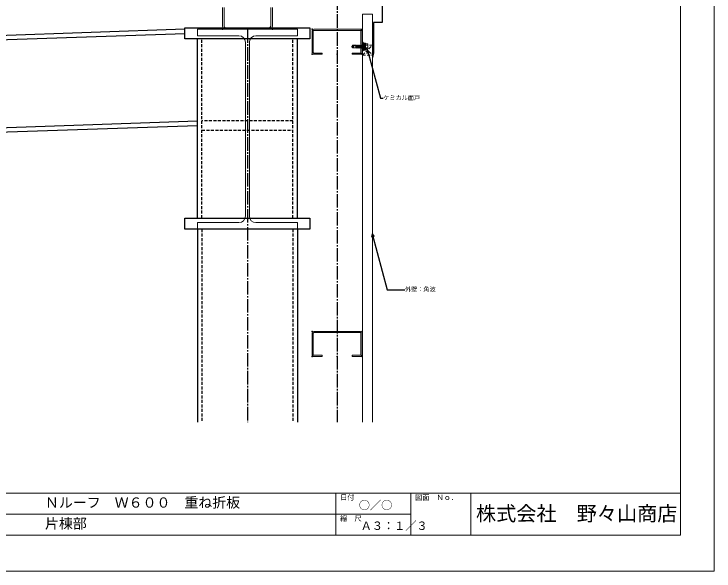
# Model space of a CAD drawing. Units: millimetres, scale not verified. Extents: x -1262 to 1258, y -891 to 1034.
# Drawn here: x -142 to 1258, y -891 to 224 of the extents above; entities that cross this region are included whole.
import ezdxf
from ezdxf.enums import TextEntityAlignment as Align

# ---------------------------------------------------------------- set-up
doc = ezdxf.new("R2010")
doc.units = ezdxf.units.MM
doc.header["$LTSCALE"] = 3
doc.header["$PDMODE"] = 32
doc.header["$PDSIZE"] = 1.5
doc.linetypes.add('CHAIN2', pattern=[12, 9, -1, 1, -1])
doc.linetypes.add('DASHED2', pattern=[3, 2, -1])
for name, color, linetype, lineweight in [('0-0_補助1', 4, 'Continuous', 5), ('0-6_名称1', 5, 'Continuous', 25), ('0-8_通り芯1', 5, 'CHAIN2', 25), ('0-E_外壁1', 6, 'Continuous', 20), ('1-1_水切1', 134, 'Continuous', 30), ('2-7_ビス1', 7, 'Continuous', 5), ('3-1_面戸', 7, 'Continuous', 5), ('4-2_H鋼1', 2, 'Continuous', 18), ('4-3_H鋼2', 12, 'Continuous', 25), ('4-5_C鋼1', 2, 'Continuous', 18), ('5-B_枠2', 4, 'Continuous', 5), ('B-4_鉄骨芯', 1, 'CHAIN2', 25)]:
    doc.layers.add(name, color=color, linetype=linetype, lineweight=lineweight)
doc.styles.add('Arial', font='')
doc.styles.add('ＭＳ ゴシック', font='')
doc.styles.get('Arial').set_extended_font_data('Arial')
doc.styles.get('ＭＳ ゴシック').set_extended_font_data('MS Gothic')

msp = doc.modelspace()

# ---------------------------------------------------------------- linework, layer by layer
at = {"layer": '0-0_補助1'}
for p, q in [((-1194.647, -735), (1191.647, -735)), ((501.647, -735), (501.647, -819)), ((651.647, -735), (651.647, -819)), ((771.647, -735), (771.647, -819)), ((-320.3, -777), (651.647, -777)), ((1191.647, -819), (-1194.647, -819)), ((-1194.647, -819), (1191.647, -819))]:
    msp.add_line(p, q, dxfattribs=at)
msp.add_lwpolyline([(1191.647, -819), (1191.647, 819), (-1194.647, 819), (-1194.647, -819)], dxfattribs=at)
at = {"layer": '0-6_名称1'}
for p, q in [((565.182, 151.673), (563.837, 145.101)), ((565.182, 151.673), (569.633, 146.654)), ((574.186, -216.116), (572.841, -222.688)), ((574.186, -216.116), (578.637, -221.136))]:
    msp.add_line(p, q, dxfattribs=at)
for points in [[(565.182, 151.673), (591.054, 55.116), (596.569, 55.116)], [(574.186, -216.116), (604.199, -328.125), (640.038, -328.125)]]:
    msp.add_lwpolyline(points, dxfattribs=at)
at = {"layer": '0-8_通り芯1'}
msp.add_line((504.182, 763.425), (504.182, -593.33), dxfattribs=at)
at = {"layer": '0-E_外壁1'}
for p, q in [((574.765, 223.425), (554.765, 223.425)), ((554.765, 223.425), (554.765, -593.33)), ((574.765, 223.425), (574.765, -593.33))]:
    msp.add_line(p, q, dxfattribs=at)
at = {"layer": '1-1_水切1'}
for p, q in [((594.765, 356.685), (594.765, 206.673)), ((594.765, 206.673), (576.765, 206.673)), ((576.765, 206.673), (576.765, 146.471)), ((576.765, 146.471), (574.765, 136.673))]:
    msp.add_line(p, q, dxfattribs=at)
at = {"layer": '2-7_ビス1'}
for p, q in [((535.853, 161.261), (533.982, 159.032)), ((533.982, 159.032), (533.982, 158.395)), ((535.853, 156.166), (533.982, 158.395)), ((534.511, 158.537), (536.797, 161.261)), ((539.853, 159.968), (535.174, 158.715)), ((541.625, 161.261), (535.853, 161.261)), ((541.625, 156.166), (535.853, 156.166)), ((541.625, 159.968), (539.853, 159.968)), ((541.625, 161.261), (542.034, 161.189)), ((542.427, 160.103), (541.625, 157.338)), ((541.625, 158.713), (541.838, 160.001)), ((541.625, 156.166), (541.625, 159.968)), ((541.625, 156.166), (542.952, 156.4)), ((542.031, 161.173), (542.034, 161.189)), ((542.034, 161.189), (542.182, 161.447)), ((542.491, 161.447), (542.182, 161.447)), ((542.708, 161.07), (542.491, 161.447)), ((542.708, 161.07), (542.689, 161.005)), ((542.708, 161.07), (543.431, 160.943)), ((542.952, 156.4), (543.914, 160.943)), ((543.348, 155.714), (542.952, 156.4)), ((543.348, 155.714), (543.793, 156.484)), ((543.914, 160.943), (543.431, 160.943)), ((543.793, 156.484), (544.804, 160.943)), ((544.925, 156.484), (543.793, 156.484)), ((544.359, 161.714), (543.914, 160.943)), ((544.359, 161.714), (544.804, 160.943)), ((545.936, 160.943), (544.804, 160.943)), ((544.925, 156.484), (545.936, 160.943)), ((545.37, 155.714), (544.925, 156.484)), ((545.37, 155.714), (545.815, 156.484)), ((545.815, 156.484), (546.826, 160.943)), ((546.381, 161.714), (545.936, 160.943)), ((546.381, 161.714), (546.826, 160.943)), ((547.392, 155.714), (547.837, 156.484)), ((547.837, 156.484), (548.848, 160.943)), ((548.403, 161.714), (547.958, 160.943)), ((548.403, 161.714), (548.848, 160.943)), ((549.415, 155.714), (549.86, 156.484)), ((549.86, 156.484), (550.871, 160.943)), ((550.992, 156.484), (549.86, 156.484)), ((550.426, 161.714), (549.981, 160.943)), ((550.426, 161.714), (550.871, 160.943)), ((552.003, 160.943), (550.871, 160.943)), ((550.992, 156.484), (552.003, 160.943)), ((551.437, 155.714), (550.992, 156.484)), ((551.437, 155.714), (551.882, 156.484)), ((551.882, 156.484), (552.893, 160.943)), ((553.014, 156.484), (551.882, 156.484)), ((552.448, 161.714), (552.003, 160.943)), ((552.448, 161.714), (552.893, 160.943)), ((554.025, 160.943), (552.893, 160.943)), ((553.014, 156.484), (554.025, 160.943)), ((553.459, 155.714), (553.014, 156.484)), ((553.459, 155.714), (553.904, 156.484)), ((553.904, 156.484), (554.182, 157.71)), ((553.904, 156.484), (554.182, 156.484)), ((554.025, 160.943), (554.182, 161.214)), ((554.182, 151.325), (554.182, 166.102)), ((555.622, 165.742), (554.182, 166.102)), ((555.622, 164.191), (554.182, 165.631)), ((555.622, 163.29), (554.182, 164.73)), ((555.622, 162.389), (554.182, 163.829)), ((555.622, 161.489), (554.182, 162.929)), ((555.622, 160.588), (554.182, 162.028)), ((555.622, 159.687), (554.182, 161.127)), ((555.622, 158.786), (554.182, 160.226)), ((555.622, 157.885), (554.182, 159.325)), ((555.622, 156.985), (554.182, 158.425)), ((555.622, 156.084), (554.182, 157.524)), ((555.622, 155.183), (554.182, 156.623)), ((555.622, 154.282), (554.182, 155.722)), ((555.622, 153.381), (554.182, 154.821)), ((555.622, 165.092), (554.755, 165.959)), ((556.462, 167.414), (556.462, 150.014)), ((558.335, 165.858), (556.625, 166.398)), ((558.742, 165.29), (558.742, 152.137)), ((558.982, 160.943), (558.742, 160.943)), ((558.982, 156.484), (558.742, 156.484)), ((558.982, 164.823), (558.982, 152.604)), ((559.096, 165.067), (559.874, 165.72)), ((559.874, 151.707), (559.874, 165.72)), ((559.874, 165.72), (560.663, 165.72)), ((560.982, 152.026), (560.982, 165.401)), ((564.824, 163.964), (560.982, 163.964)), ((564.824, 161.339), (560.982, 161.339)), ((564.824, 156.088), (560.982, 156.088)), ((565.882, 162.651), (565.882, 154.776)), ((555.622, 152.481), (554.182, 153.921)), ((554.182, 153.02), (555.538, 151.664)), ((554.182, 152.119), (554.817, 151.484)), ((555.622, 151.685), (554.182, 151.325)), ((556.462, 150.014), (555.622, 150.014)), ((558.335, 151.569), (556.625, 151.029)), ((559.096, 152.36), (559.874, 151.707)), ((559.874, 151.707), (560.663, 151.707)), ((564.824, 153.464), (560.982, 153.464))]:
    msp.add_line(p, q, dxfattribs=at)
for points in [[(533.982, 158.713), (534.114, 158.652), (534.246, 158.598), (534.378, 158.557), (534.511, 158.537), (534.675, 158.546), (534.841, 158.585), (535.008, 158.645), (535.174, 158.715)], [(535.853, 156.166), (536.165, 156.534), (536.504, 156.928), (536.835, 157.324), (537.123, 157.702), (537.336, 158.038), (537.438, 158.312), (537.396, 158.501), (537.15, 158.609), (536.714, 158.674), (536.179, 158.706), (535.635, 158.716), (535.174, 158.715)], [(541.625, 161.261), (542.441, 161.073), (543.051, 160.888), (543.43, 160.71), (543.556, 160.541), (543.418, 160.387), (543.037, 160.242), (542.432, 160.104), (541.625, 159.968)], [(547.392, 155.714), (546.947, 156.484), (545.815, 156.484)], [(546.947, 156.484), (547.958, 160.943), (546.826, 160.943)], [(549.415, 155.714), (548.97, 156.484), (547.837, 156.484)], [(548.97, 156.484), (549.981, 160.943), (548.848, 160.943)], [(556.462, 167.414), (555.622, 167.414), (555.622, 150.014)]]:
    msp.add_lwpolyline(points, dxfattribs=at)
for centre, radius, start, end in [((556.702, 166.626), 0.24, 180, 251.24339), ((558.142, 165.29), 0.6, 0, 71.24339), ((559.3, 164.823), 0.319, 130, 180), ((560.663, 165.401), 0.319, 0, 90), ((564.539, 162.651), 1.343, 282.25462, 77.74539), ((562.097, 158.713), 3.785, 316.09563, 43.90439), ((564.539, 154.776), 1.343, 282.25462, 77.74539), ((556.702, 150.802), 0.24, 108.75661, 180), ((558.142, 152.137), 0.6, 288.75661, 360), ((559.3, 152.604), 0.319, 180, 230), ((560.663, 152.026), 0.319, 270, 0)]:
    msp.add_arc(centre, radius, start, end, dxfattribs=at)
at = {"layer": '2-7_ビス1', "color": 5}
msp.add_point((554.182, 158.713), dxfattribs=at)
at = {"layer": '3-1_面戸', "linetype": 'DASHED2'}
for p, q in [((555.182, 161.673), (575.182, 141.673)), ((555.182, 141.673), (575.182, 161.673))]:
    msp.add_line(p, q, dxfattribs=at)
msp.add_lwpolyline([(555.182, 161.673), (555.182, 141.673), (575.182, 141.673), (575.182, 161.673)], close=True, dxfattribs=at)
at = {"layer": '4-2_H鋼1'}
for p, q in [((320.765, 167.342), (320.765, -180.658)), ((328.765, -180.658), (328.765, 167.342))]:
    msp.add_line(p, q, dxfattribs=at)
for points in [[(341.765, 180.342), (424.765, 180.342), (424.765, 193.342), (224.765, 193.342), (224.765, 180.342), (307.765, 180.342)], [(224.765, -206.658), (424.765, -206.658), (424.765, -193.658), (341.765, -193.658)], [(307.765, -193.658), (224.765, -193.658), (224.765, -206.658)]]:
    msp.add_lwpolyline(points, dxfattribs=at)
for centre, start, end in [((307.765, 167.342), 0, 90), ((341.765, 167.342), 90, 180), ((307.765, -180.658), 270, 0), ((341.765, -180.658), 180, 270)]:
    msp.add_arc(centre, 13, start, end, dxfattribs=at)
at = {"layer": '4-3_H鋼2'}
for p, q in [((199.765, 196.342), (449.765, 196.342)), ((199.765, 174.342), (199.765, 196.342)), ((449.765, 196.342), (449.765, 174.342)), ((199.765, 193.342), (-625.235, 165.153)), ((200.072, 184.347), (-625.235, 156.148)), ((449.765, 174.342), (199.765, 174.342)), ((224.765, -184.658), (224.765, 174.342)), ((424.765, -184.658), (424.765, 174.342)), ((224.765, 9.088), (-625.235, -19.955)), ((224.765, 0.083), (-625.235, -28.96)), ((199.765, -206.658), (199.765, -184.658)), ((224.765, -206.658), (224.765, -593.33)), ((424.765, -206.658), (424.765, -593.33))]:
    msp.add_line(p, q, dxfattribs=at)
at = {"layer": '4-3_H鋼2', "linetype": 'DASHED2'}
for p, q in [((233.765, -184.658), (233.765, 174.342)), ((415.765, -184.658), (415.765, 174.342)), ((415.765, 10.372), (233.765, 10.372)), ((233.765, -8.628), (415.765, -8.628)), ((233.765, -206.658), (233.765, -593.33)), ((415.765, -206.658), (415.765, -593.33))]:
    msp.add_line(p, q, dxfattribs=at)
at = {"layer": '4-3_H鋼2'}
msp.add_lwpolyline([(199.765, -184.658), (449.765, -184.658), (449.765, -206.658), (199.765, -206.658)], dxfattribs=at)
at = {"layer": '4-5_C鋼1'}
for p, q in [((274.765, 236.942), (274.765, 199.742)), ((277.965, 199.742), (277.965, 236.942)), ((371.565, 236.942), (371.565, 199.742)), ((374.765, 199.742), (374.765, 236.942)), ((454.182, 146.725), (454.182, 190.125)), ((456.482, 190.125), (456.482, 146.725)), ((457.482, 193.425), (550.882, 193.425)), ((550.882, 191.125), (457.482, 191.125)), ((551.882, 146.725), (551.882, 190.125)), ((554.182, 190.125), (554.182, 146.725)), ((550.882, 143.425), (534.182, 143.425)), ((454.182, -458.284), (454.182, -414.884)), ((456.482, -414.884), (456.482, -458.284)), ((457.482, -411.584), (550.882, -411.584)), ((550.882, -413.884), (457.482, -413.884)), ((551.882, -458.284), (551.882, -414.884)), ((554.182, -414.884), (554.182, -458.284)), ((550.882, -461.584), (534.182, -461.584))]:
    msp.add_line(p, q, dxfattribs=at)
for points in [[(281.165, 193.342), (294.765, 193.342), (294.765, 196.542), (281.165, 196.542)], [(368.365, 196.542), (354.765, 196.542), (354.765, 193.342), (368.365, 193.342)], [(457.482, 145.725), (474.182, 145.725), (474.182, 143.425), (457.482, 143.425)], [(534.182, 143.425), (534.182, 145.725), (550.882, 145.725)], [(457.482, -459.284), (474.182, -459.284), (474.182, -461.584), (457.482, -461.584)], [(534.182, -461.584), (534.182, -459.284), (550.882, -459.284)]]:
    msp.add_lwpolyline(points, dxfattribs=at)
for centre, radius, start, end in [((281.165, 199.742), 6.4, 180, 270), ((281.165, 199.742), 3.2, 180, 270), ((368.365, 199.742), 3.2, 270, 0), ((368.365, 199.742), 6.4, 270, 360), ((457.482, 190.125), 3.3, 90, 180), ((457.482, 190.125), 1, 90, 180), ((550.882, 190.125), 3.3, 0.00004, 90), ((550.882, 190.125), 1, 0, 90), ((457.482, 146.725), 3.3, 179.99996, 270), ((457.482, 146.725), 1, 180, 270), ((550.882, 146.725), 1, 270, 0), ((550.882, 146.725), 3.3, 270, 0.00004), ((457.482, -414.884), 3.3, 90, 180), ((457.482, -414.884), 1, 90, 180), ((550.882, -414.884), 3.3, 0.00004, 90), ((550.882, -414.884), 1, 0, 90), ((457.482, -458.284), 3.3, 179.99996, 270), ((457.482, -458.284), 1, 180, 270), ((550.882, -458.284), 1, 270, 0), ((550.882, -458.284), 3.3, 270, 0.00004)]:
    msp.add_arc(centre, radius, start, end, dxfattribs=at)
for p in [(274.765, 193.342), (324.765, 193.342), (374.765, 193.342), (454.182, 193.425), (554.182, 193.425), (454.182, 143.425), (504.182, 143.425), (554.182, 143.425), (454.182, -411.584), (554.182, -411.584), (454.182, -461.584), (504.182, -461.584), (554.182, -461.584)]:
    msp.add_point(p, dxfattribs=at)
at = {"layer": '5-B_枠2'}
msp.add_lwpolyline([(-1261.5, 891), (1258.5, 891), (1258.5, -891), (-1261.5, -891)], close=True, dxfattribs=at)
at = {"layer": 'B-4_鉄骨芯'}
msp.add_line((324.765, 193.342), (324.765, -593.33), dxfattribs=at)

# ---------------------------------------------------------------- texts
at = {"layer": '0-0_補助1', "style": 'Arial'}
for s, height, p in [('Ｎルーフ\u3000Ｗ６００\u3000重ね折板', 20.45, (-80.326, -770.295)), ('日付', 10.23, (510.321, -751.913)), ('図面\u3000Ｎｏ．', 10.23, (660.321, -751.913)), ('○／○', 16.36, (547.769, -772.439)), ('株式会社\u3000野々山商店', 29.55, (782.181, -799.551)), ('片棟部', 20.45, (-80.326, -812.295)), ('縮\u3000尺', 10.23, (510.321, -793.913)), ('Ａ３：１／３', 16.36, (551.481, -813.7))]:
    msp.add_text(s, height=height, dxfattribs=at).set_placement(p, align=Align.BOTTOM_LEFT)
at = {"layer": '0-6_名称1', "style": 'ＭＳ ゴシック'}
for s, p in [('ケミカル面戸', (596.569, 49.116)), ('外壁：角波', (640.038, -334.125))]:
    msp.add_text(s, height=8.798, dxfattribs=at).set_placement(p, align=Align.BOTTOM_LEFT)

doc.saveas('drawing.dxf')
